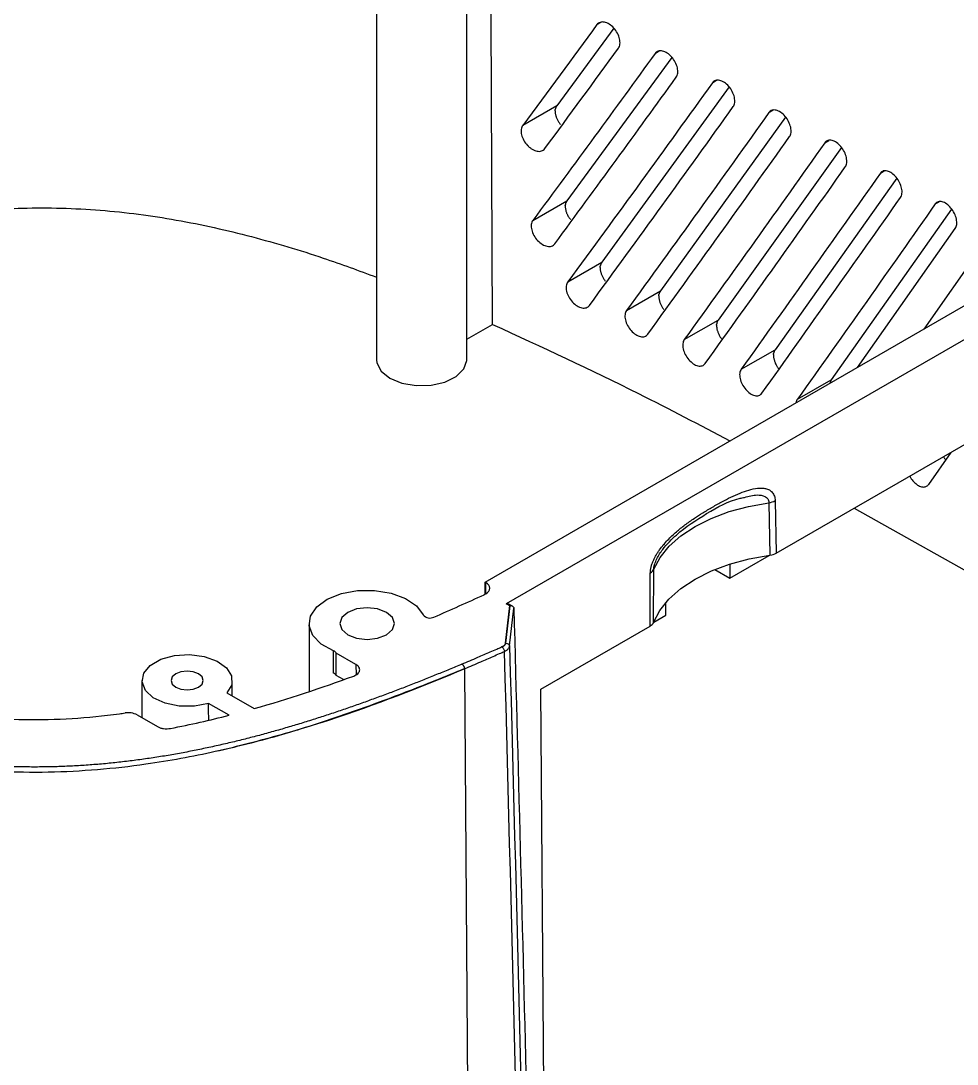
# Model space of a CAD drawing. Header units: millimetres. Extents: x 1677 to 3499, y -182 to 1106.
# Drawn here: x 3087.2 to 3159.8, y 481.6 to 562.4 of the extents above; entities that cross this region are included whole.
import ezdxf

# ---------------------------------------------------------------- set-up
doc = ezdxf.new("R2010")
doc.units = ezdxf.units.MM
doc.layers.get('0').update_dxf_attribs({"lineweight": 18})

msp = doc.modelspace()

# ---------------------------------------------------------------- linework, layer by layer
at = {"color": 7, "linetype": 'Continuous', "lineweight": 25}
for p, q in [((3114.788, 646.773), (3114.788, 536.136)), ((3121.788, 536.136), (3121.788, 646.773)), ((3123.215, 518.895), (3198.287, 562.233)), ((3201.2, 561.294), (3124.842, 517.214)), ((3133.179, 561.819), (3128.763, 555.822)), ((3137.678, 559.567), (3129.548, 548.453)), ((3142.109, 557.273), (3132.247, 543.685)), ((3128.763, 555.822), (3126.122, 554.297)), ((3146.486, 554.941), (3136.795, 541.469)), ((3150.816, 552.584), (3141.268, 539.21)), ((3155.106, 550.205), (3145.676, 536.913)), ((3126.907, 546.929), (3129.548, 548.453)), ((3159.36, 547.806), (3150.031, 534.586)), ((3152.059, 535.546), (3159.645, 546.316)), ((3162.315, 545.804), (3157.194, 538.511)), ((3129.611, 542.163), (3132.247, 543.685)), ((3134.167, 539.952), (3136.795, 541.469)), ((3121.788, 537.726), (3123.78, 538.876)), ((3138.643, 537.694), (3141.268, 539.21)), ((3145.765, 521.138), (3175.591, 538.356)), ((3143.053, 535.399), (3145.676, 536.913)), ((3147.411, 533.074), (3150.031, 534.586)), ((3159.3, 528.952), (3157.562, 526.462)), ((3145.207, 525.056), (3145.281, 520.983)), ((3145.684, 525.217), (3145.765, 521.138)), ((3151.8, 524.621), (3165.792, 516.805)), ((3142.161, 519.209), (3145.22, 520.975)), ((3136.26, 515.776), (3136.278, 519.901)), ((3141.005, 519.876), (3142.161, 519.209)), ((3142.161, 520.296), (3142.161, 519.209)), ((3135.993, 515.496), (3136.011, 519.633)), ((3123.213, 517.971), (3123.215, 518.895)), ((3123.215, 518.895), (3123.266, 518.866)), ((3123.266, 518.002), (3123.136, 517.927)), ((3124.799, 514.16), (3125.123, 517.088)), ((3125.119, 517.054), (3124.799, 514.163)), ((3125.119, 517.054), (3124.842, 517.214)), ((3125.337, 517.029), (3124.993, 517.228)), ((3125.105, 513.958), (3125.431, 516.895)), ((3137.211, 516.352), (3137.211, 517.313)), ((3136.275, 515.811), (3137.211, 516.352)), ((3109.566, 515.691), (3109.566, 510.43)), ((3127.514, 510.602), (3135.993, 515.496)), ((3111.466, 511.844), (3111.466, 513.572)), ((3113.196, 512.52), (3111.672, 513.4)), ((3111.672, 511.672), (3111.672, 513.4)), ((3124.799, 514.163), (3124.799, 514.16)), ((3122.38, 413.137), (3121.626, 512.182)), ((3096.617, 511.276), (3096.617, 508.398)), ((3103.617, 510.071), (3103.617, 511.276)), ((3112.23, 511.35), (3111.672, 511.672)), ((3103.195, 510.315), (3105.303, 509.098)), ((3127.978, 448.93), (3127.514, 510.602)), ((3103.37, 508.581), (3101.781, 509.498)), ((3096.25, 508.609), (3097.811, 507.708))]:
    msp.add_line(p, q, dxfattribs=at)
at = {"color": 8, "linetype": 'Continuous', "lineweight": 25}
for p, q in [((3131.874, 562.102), (3132.202, 562.292)), ((3136.385, 559.874), (3136.708, 560.06)), ((3140.824, 557.605), (3141.142, 557.788)), ((3145.206, 555.292), (3145.52, 555.474)), ((3149.541, 552.954), (3149.852, 553.133)), ((3153.835, 550.591), (3154.142, 550.769)), ((3158.091, 548.207), (3158.397, 548.383)), ((3123.271, 518.005), (3123.266, 518.866)), ((3113.196, 512.52), (3113.203, 511.717))]:
    msp.add_line(p, q, dxfattribs=at)
at = {"color": 7, "linetype": 'Continuous', "lineweight": 25}
for points in [[(3123.78, 538.876), (3123.579, 586.371), (3123.314, 648.858)], [(3114.788, 536.136), (3114.814, 535.892), (3115.142, 535.251), (3115.813, 534.707), (3116.756, 534.319), (3117.866, 534.13), (3119.023, 534.16), (3120.099, 534.407), (3120.977, 534.842), (3121.561, 535.419), (3121.787, 536.075), (3121.788, 536.136)], [(3136.278, 519.901), (3136.769, 520.817), (3137.475, 521.685), (3138.382, 522.488), (3139.473, 523.211), (3140.725, 523.841), (3142.117, 524.364), (3143.62, 524.772), (3145.207, 525.056)], [(3136.26, 515.776), (3136.749, 516.704), (3137.457, 517.583), (3138.371, 518.397), (3139.473, 519.129), (3140.741, 519.765), (3142.15, 520.292), (3143.673, 520.701), (3145.281, 520.983)], [(3111.466, 513.572), (3110.51, 514.1), (3109.862, 514.765), (3109.577, 515.51), (3109.679, 516.271), (3110.161, 516.982), (3110.98, 517.581), (3112.066, 518.017), (3113.324, 518.252), (3114.646, 518.265), (3115.918, 518.056), (3117.029, 517.642), (3117.883, 517.06), (3118.408, 516.359)], [(3115.565, 516.559), (3114.875, 516.825), (3114.062, 516.918), (3113.249, 516.825), (3112.56, 516.559), (3112.099, 516.161), (3111.937, 515.691), (3112.099, 515.222), (3112.56, 514.824), (3113.249, 514.558), (3114.062, 514.465), (3114.875, 514.558), (3115.565, 514.824), (3116.025, 515.222), (3116.187, 515.691), (3116.025, 516.161), (3115.565, 516.559)], [(3125.431, 516.879), (3125.431, 516.888), (3125.431, 516.896)], [(3101.781, 509.498), (3100.675, 509.281), (3099.506, 509.286), (3098.405, 509.513), (3097.495, 509.937), (3096.878, 510.509), (3096.622, 511.168), (3096.755, 511.838), (3097.263, 512.446), (3098.09, 512.923), (3099.142, 513.216), (3100.303, 513.293), (3101.444, 513.145), (3102.436, 512.789), (3103.17, 512.263), (3103.563, 511.628), (3103.572, 510.953), (3103.195, 510.315)], [(3101.001, 511.786), (3100.595, 511.942), (3100.117, 511.997), (3099.638, 511.942), (3099.233, 511.786), (3098.962, 511.552), (3098.867, 511.276), (3098.962, 510.999), (3099.233, 510.765), (3099.638, 510.609), (3100.117, 510.554), (3100.595, 510.609), (3101.001, 510.765), (3101.271, 510.999), (3101.367, 511.276), (3101.271, 511.552), (3101.001, 511.786)]]:
    msp.add_lwpolyline(points, dxfattribs=at)
for centre, radius, start, end in [((3145.029, 526.374), 1.33, 277.68338, 299.52712), ((3135.749, 520.159), 0.588, 296.49675, 334.02161), ((3118.928, 516.808), 0.687, 220.76599, 296.55691), ((3111.347, 513.22), 0.372, 29.01006, 71.3691), ((3111.347, 511.492), 0.372, 29.01006, 71.3691), ((3095.545, 507.251), 1.53, 62.6003, 99.10895)]:
    msp.add_arc(centre, radius, start, end, dxfattribs=at)
for centre, major_axis, ratio, start_param, end_param in [((3122.518, 518.434), (1.058, 0), 0.577288, 5.497765, 7.068561), ((3100.117, 277.355), (-2.479, 817.295), 0.003023, 4.998768, 5.000383)]:
    msp.add_ellipse(centre, major_axis=major_axis, ratio=ratio, start_param=start_param, end_param=end_param, dxfattribs=at)
for points in [[(3131.874, 562.102), (3129.981, 559.514), (3128.065, 556.913), (3126.122, 554.297)], [(3127.829, 552.495), (3129.757, 555.102), (3131.658, 557.694), (3133.538, 560.274)], [(3136.385, 559.874), (3133.286, 555.593), (3130.134, 551.282), (3126.907, 546.929)], [(3128.609, 545.123), (3131.81, 549.461), (3134.94, 553.76), (3138.021, 558.03)], [(3140.824, 557.605), (3137.16, 552.499), (3133.436, 547.359), (3129.611, 542.163)], [(3128.763, 555.822), (3128.703, 555.742), (3128.664, 555.643), (3128.646, 555.529)], [(3131.293, 540.345), (3135.089, 545.525), (3138.791, 550.652), (3142.438, 555.748)], [(3145.206, 555.292), (3141.585, 550.212), (3137.918, 545.106), (3134.167, 539.952)], [(3135.817, 538.116), (3139.545, 543.257), (3143.194, 548.353), (3146.801, 553.425)], [(3153.835, 550.591), (3150.284, 545.552), (3146.694, 540.49), (3143.053, 535.399)], [(3129.548, 548.453), (3129.488, 548.373), (3129.449, 548.274), (3129.431, 548.16)], [(3144.657, 533.537), (3148.283, 538.619), (3151.861, 543.674), (3155.4, 548.707)], [(3158.091, 548.207), (3154.57, 543.185), (3151.014, 538.143), (3147.411, 533.074)], [(3132.247, 543.685), (3132.188, 543.605), (3132.15, 543.506), (3132.132, 543.392)], [(3136.795, 541.469), (3136.738, 541.39), (3136.7, 541.292), (3136.682, 541.178)], [(3141.268, 539.21), (3141.211, 539.131), (3141.174, 539.033), (3141.156, 538.919)], [(3145.676, 536.913), (3145.62, 536.834), (3145.583, 536.737), (3145.566, 536.623)], [(3150.031, 534.586), (3149.976, 534.508), (3149.939, 534.411), (3149.923, 534.297)], [(3145.281, 520.983), (3145.464, 521.007), (3145.632, 521.061), (3145.765, 521.138)], [(3119.236, 516.193), (3120.549, 516.76), (3121.851, 517.34), (3123.136, 517.927)], [(3125.123, 517.088), (3125.121, 517.078), (3125.12, 517.067), (3125.119, 517.054)], [(3125.422, 516.932), (3125.426, 516.92), (3125.429, 516.908), (3125.431, 516.895)], [(3125.431, 516.879), (3126.157, 490.412), (3126.79, 463.887), (3127.444, 437.376)], [(3135.993, 515.496), (3136.125, 515.573), (3136.219, 515.67), (3136.26, 515.776)], [(3121.532, 512.436), (3121.494, 512.486), (3121.451, 512.525), (3121.412, 512.548)], [(3121.626, 512.202), (3121.625, 512.206), (3121.625, 512.21), (3121.624, 512.213)], [(3105.303, 509.098), (3107.957, 509.857), (3110.525, 510.709), (3113.025, 511.625)], [(3098.83, 507.568), (3100.372, 507.861), (3101.878, 508.209), (3103.37, 508.581)]]:
    msp.add_open_spline(points, degree=3, dxfattribs=at)
for points, knots in [([(3133.538, 560.274), (3133.6, 560.36), (3133.64, 560.467), (3133.67, 560.716), (3133.66, 560.856), (3133.594, 561.144), (3133.536, 561.294), (3133.383, 561.579), (3133.286, 561.716), (3133.07, 561.954), (3132.949, 562.057), (3132.7, 562.214), (3132.574, 562.267), (3132.331, 562.317), (3132.218, 562.313), (3132.02, 562.248), (3131.936, 562.188), (3131.874, 562.102)], [0, 0, 0, 0, 7490.540875, 7490.540875, 14981.08175, 14981.08175, 22471.622625, 22471.622625, 29962.1635, 29962.1635, 37452.704375, 37452.704375, 44943.24525, 44943.24525, 52433.786125, 52433.786125, 59924.327, 59924.327, 59924.327, 59924.327]), ([(3138.021, 558.03), (3138.083, 558.115), (3138.121, 558.222), (3138.151, 558.47), (3138.142, 558.61), (3138.076, 558.899), (3138.02, 559.05), (3137.869, 559.336), (3137.774, 559.474), (3137.561, 559.714), (3137.442, 559.818), (3137.198, 559.977), (3137.074, 560.032), (3136.835, 560.084), (3136.723, 560.081), (3136.529, 560.018), (3136.447, 559.959), (3136.385, 559.874)], [0, 0, 0, 0, 7504.078415, 7504.078415, 15008.156829, 15008.156829, 22512.235244, 22512.235244, 30016.313659, 30016.313659, 37520.392073, 37520.392073, 45024.470488, 45024.470488, 52528.548903, 52528.548903, 60032.627317, 60032.627317, 60032.627317, 60032.627317]), ([(3142.438, 555.748), (3142.498, 555.832), (3142.536, 555.939), (3142.566, 556.186), (3142.556, 556.326), (3142.492, 556.615), (3142.436, 556.766), (3142.288, 557.053), (3142.194, 557.192), (3141.984, 557.435), (3141.866, 557.54), (3141.626, 557.701), (3141.503, 557.756), (3141.267, 557.811), (3141.158, 557.809), (3140.966, 557.748), (3140.885, 557.689), (3140.824, 557.605)], [0, 0, 0, 0, 7517.483736, 7517.483736, 15034.967471, 15034.967471, 22552.451207, 22552.451207, 30069.934942, 30069.934942, 37587.418678, 37587.418678, 45104.902413, 45104.902413, 52622.386149, 52622.386149, 60139.869884, 60139.869884, 60139.869884, 60139.869884]), ([(3128.636, 555.429), (3128.635, 555.401), (3128.634, 555.345), (3128.64, 555.257), (3128.65, 555.197), (3128.655, 555.166)], [0, 0, 0, 0, 8438.671173, 16840.260182, 25266.623477, 25266.623477, 25266.623477, 25266.623477]), ([(3128.636, 555.429), (3128.637, 555.446), (3128.639, 555.48), (3128.643, 555.512), (3128.646, 555.529)], [0, 0, 0, 0, 9015.483073, 18038.341512, 18038.341512, 18038.341512, 18038.341512]), ([(3146.801, 553.425), (3146.861, 553.509), (3146.899, 553.616), (3146.928, 553.863), (3146.919, 554.003), (3146.855, 554.292), (3146.8, 554.444), (3146.653, 554.732), (3146.56, 554.871), (3146.352, 555.115), (3146.236, 555.221), (3145.998, 555.384), (3145.877, 555.44), (3145.643, 555.496), (3145.535, 555.495), (3145.345, 555.435), (3145.266, 555.376), (3145.206, 555.292)], [0, 0, 0, 0, 7530.795039, 7530.795039, 15061.590077, 15061.590077, 22592.385116, 22592.385116, 30123.180155, 30123.180155, 37653.975193, 37653.975193, 45184.770232, 45184.770232, 52715.565271, 52715.565271, 60246.36031, 60246.36031, 60246.36031, 60246.36031]), ([(3128.655, 555.166), (3128.662, 555.134), (3128.675, 555.07), (3128.695, 555.004), (3128.706, 554.972)], [0, 0, 0, 0, 9017.818715, 18039.244132, 18039.244132, 18039.244132, 18039.244132]), ([(3128.706, 554.972), (3128.717, 554.939), (3128.74, 554.874), (3128.769, 554.809), (3128.784, 554.776)], [0, 0, 0, 0, 9018.638909, 18040.061713, 18040.061713, 18040.061713, 18040.061713]), ([(3128.784, 554.776), (3128.802, 554.74), (3128.839, 554.666), (3128.883, 554.595), (3128.905, 554.559)], [0, 0, 0, 0, 9017.626614, 18041.075433, 18041.075433, 18041.075433, 18041.075433]), ([(3126.122, 554.297), (3126.057, 554.211), (3126.016, 554.102), (3125.985, 553.852), (3125.995, 553.712), (3126.064, 553.425), (3126.124, 553.276), (3126.282, 552.994), (3126.382, 552.859), (3126.55, 552.684), (3126.61, 552.628), (3126.731, 552.53), (3126.793, 552.486), (3126.985, 552.372), (3127.113, 552.321), (3127.363, 552.275), (3127.478, 552.28), (3127.68, 552.347), (3127.765, 552.408), (3127.829, 552.495)], [0, 0, 0, 0, 8383.271368, 8383.271368, 16766.542736, 16766.542736, 25149.814104, 25149.814104, 33533.085472, 33533.085472, 37724.721156, 37724.721156, 41916.35684, 41916.35684, 50299.628208, 50299.628208, 58682.899576, 58682.899576, 67066.170944, 67066.170944, 67066.170944, 67066.170944]), ([(3128.905, 554.559), (3128.927, 554.527), (3128.97, 554.461), (3129.019, 554.4), (3129.044, 554.369)], [0, 0, 0, 0, 9017.089255, 18042.357159, 18042.357159, 18042.357159, 18042.357159]), ([(3151.121, 551.078), (3151.18, 551.161), (3151.217, 551.267), (3151.246, 551.515), (3151.237, 551.654), (3151.174, 551.944), (3151.119, 552.096), (3150.974, 552.385), (3150.882, 552.525), (3150.676, 552.77), (3150.561, 552.876), (3150.325, 553.04), (3150.205, 553.097), (3149.974, 553.155), (3149.867, 553.154), (3149.679, 553.095), (3149.6, 553.037), (3149.541, 552.954)], [0, 0, 0, 0, 7544.023153, 7544.023153, 15088.046306, 15088.046306, 22632.069459, 22632.069459, 30176.092612, 30176.092612, 37720.115764, 37720.115764, 45264.138917, 45264.138917, 52808.16207, 52808.16207, 60352.185223, 60352.185223, 60352.185223, 60352.185223]), ([(3149.541, 552.954), (3147.749, 550.424), (3145.946, 547.889), (3142.315, 542.804), (3140.488, 540.254), (3138.643, 537.694)], [0, 0, 0, 0, 9063.274694, 9063.274694, 18126.549388, 18126.549388, 18126.549388, 18126.549388]), ([(3140.267, 535.844), (3142.103, 538.398), (3143.922, 540.943), (3147.539, 546.02), (3149.335, 548.552), (3151.121, 551.078)], [0, 0, 0, 0, 9076.574088, 9076.574088, 18153.148176, 18153.148176, 18153.148176, 18153.148176]), ([(3155.4, 548.707), (3155.459, 548.79), (3155.496, 548.896), (3155.525, 549.143), (3155.516, 549.283), (3155.453, 549.573), (3155.399, 549.725), (3155.255, 550.015), (3155.164, 550.155), (3154.96, 550.401), (3154.846, 550.508), (3154.612, 550.674), (3154.493, 550.731), (3154.264, 550.79), (3154.158, 550.79), (3153.971, 550.732), (3153.893, 550.674), (3153.835, 550.591)], [0, 0, 0, 0, 7557.177005, 7557.177005, 15114.354009, 15114.354009, 22671.531014, 22671.531014, 30228.708018, 30228.708018, 37785.885023, 37785.885023, 45343.062027, 45343.062027, 52900.239032, 52900.239032, 60457.416037, 60457.416037, 60457.416037, 60457.416037]), ([(3129.421, 548.061), (3129.422, 548.078), (3129.424, 548.112), (3129.429, 548.144), (3129.431, 548.16)], [0, 0, 0, 0, 9026.336704, 18059.541703, 18059.541703, 18059.541703, 18059.541703]), ([(3159.645, 546.316), (3159.703, 546.399), (3159.739, 546.504), (3159.768, 546.751), (3159.759, 546.891), (3159.697, 547.181), (3159.643, 547.334), (3159.5, 547.624), (3159.409, 547.765), (3159.207, 548.012), (3159.094, 548.12), (3158.862, 548.286), (3158.744, 548.344), (3158.517, 548.404), (3158.412, 548.404), (3158.227, 548.347), (3158.149, 548.29), (3158.091, 548.207)], [0, 0, 0, 0, 7570.265623, 7570.265623, 15140.531246, 15140.531246, 22710.796869, 22710.796869, 30281.062492, 30281.062492, 37851.328115, 37851.328115, 45421.593738, 45421.593738, 52991.859361, 52991.859361, 60562.124984, 60562.124984, 60562.124984, 60562.124984]), ([(3080.636, 547.218), (3081.18, 547.311), (3083.361, 547.685), (3087.652, 547.976), (3093.406, 547.828), (3099.386, 547.035), (3105.152, 545.727), (3110.305, 544.194), (3113.425, 543.038), (3114.788, 542.533)], [0, 0, 0, 0, 2460.842028, 9871.814385, 18602.12049, 27345.412698, 36366.352138, 45425.341285, 52451.643773, 52451.643773, 52451.643773, 52451.643773]), ([(3129.421, 548.061), (3129.42, 548.033), (3129.419, 547.977), (3129.426, 547.889), (3129.436, 547.828), (3129.441, 547.798)], [0, 0, 0, 0, 8447.683111, 16858.012722, 25293.10842, 25293.10842, 25293.10842, 25293.10842]), ([(3129.441, 547.798), (3129.447, 547.766), (3129.46, 547.701), (3129.48, 547.636), (3129.491, 547.603)], [0, 0, 0, 0, 9028.563888, 18060.450006, 18060.450006, 18060.450006, 18060.450006]), ([(3129.491, 547.603), (3129.502, 547.571), (3129.525, 547.505), (3129.554, 547.44), (3129.569, 547.408)], [0, 0, 0, 0, 9029.46379, 18061.267797, 18061.267797, 18061.267797, 18061.267797]), ([(3129.569, 547.408), (3129.587, 547.371), (3129.623, 547.297), (3129.667, 547.226), (3129.689, 547.19)], [0, 0, 0, 0, 9028.467079, 18062.284334, 18062.284334, 18062.284334, 18062.284334]), ([(3126.907, 546.929), (3126.843, 546.843), (3126.802, 546.734), (3126.771, 546.485), (3126.781, 546.345), (3126.85, 546.057), (3126.91, 545.908), (3127.067, 545.626), (3127.167, 545.491), (3127.389, 545.256), (3127.513, 545.155), (3127.767, 545.002), (3127.895, 544.951), (3128.144, 544.904), (3128.259, 544.909), (3128.461, 544.976), (3128.545, 545.037), (3128.609, 545.123)], [0, 0, 0, 0, 7489.5023, 7489.5023, 14979.004601, 14979.004601, 22468.506901, 22468.506901, 29958.009201, 29958.009201, 37447.511502, 37447.511502, 44937.013802, 44937.013802, 52426.516103, 52426.516103, 59916.018403, 59916.018403, 59916.018403, 59916.018403]), ([(3129.689, 547.19), (3129.711, 547.157), (3129.754, 547.092), (3129.803, 547.031), (3129.827, 547.001)], [0, 0, 0, 0, 9027.975719, 18063.567349, 18063.567349, 18063.567349, 18063.567349]), ([(3132.122, 543.295), (3132.122, 543.266), (3132.12, 543.21), (3132.127, 543.121), (3132.137, 543.06), (3132.142, 543.029)], [0, 0, 0, 0, 8460.210764, 16882.298494, 25329.073688, 25329.073688, 25329.073688, 25329.073688]), ([(3132.122, 543.295), (3132.123, 543.311), (3132.125, 543.344), (3132.13, 543.376), (3132.132, 543.392)], [0, 0, 0, 0, 9040.978977, 18086.829778, 18086.829778, 18086.829778, 18086.829778]), ([(3132.142, 543.029), (3132.148, 542.998), (3132.161, 542.934), (3132.181, 542.869), (3132.191, 542.836)], [0, 0, 0, 0, 9042.648623, 18087.740933, 18087.740933, 18087.740933, 18087.740933]), ([(3132.191, 542.836), (3132.202, 542.803), (3132.224, 542.737), (3132.254, 542.672), (3132.268, 542.639)], [0, 0, 0, 0, 9043.791467, 18088.552212, 18088.552212, 18088.552212, 18088.552212]), ([(3132.268, 542.639), (3132.286, 542.601), (3132.322, 542.527), (3132.366, 542.455), (3132.388, 542.419)], [0, 0, 0, 0, 9042.844914, 18089.569617, 18089.569617, 18089.569617, 18089.569617]), ([(3129.611, 542.163), (3129.548, 542.077), (3129.508, 541.969), (3129.477, 541.72), (3129.487, 541.58), (3129.555, 541.292), (3129.614, 541.143), (3129.769, 540.86), (3129.868, 540.724), (3130.087, 540.487), (3130.21, 540.385), (3130.461, 540.231), (3130.588, 540.178), (3130.833, 540.129), (3130.947, 540.134), (3131.146, 540.199), (3131.23, 540.26), (3131.293, 540.345)], [0, 0, 0, 0, 7500.852146, 7500.852146, 15001.704292, 15001.704292, 22502.556437, 22502.556437, 30003.408583, 30003.408583, 37504.260729, 37504.260729, 45005.112875, 45005.112875, 52505.965021, 52505.965021, 60006.817166, 60006.817166, 60006.817166, 60006.817166]), ([(3132.388, 542.419), (3132.409, 542.387), (3132.451, 542.323), (3132.498, 542.262), (3132.521, 542.232)], [0, 0, 0, 0, 9042.458083, 18090.848513, 18090.848513, 18090.848513, 18090.848513]), ([(3136.673, 541.082), (3136.672, 541.053), (3136.671, 540.996), (3136.677, 540.907), (3136.687, 540.845), (3136.692, 540.815)], [0, 0, 0, 0, 8475.759245, 16912.568785, 25374.000602, 25374.000602, 25374.000602, 25374.000602]), ([(3136.673, 541.082), (3136.674, 541.098), (3136.676, 541.131), (3136.68, 541.162), (3136.682, 541.178)], [0, 0, 0, 0, 9059.305433, 18119.836792, 18119.836792, 18119.836792, 18119.836792]), ([(3136.692, 540.815), (3136.698, 540.783), (3136.711, 540.719), (3136.73, 540.654), (3136.74, 540.622)], [0, 0, 0, 0, 9059.546986, 18120.748076, 18120.748076, 18120.748076, 18120.748076]), ([(3136.74, 540.622), (3136.751, 540.589), (3136.773, 540.522), (3136.802, 540.456), (3136.816, 540.423)], [0, 0, 0, 0, 9060.9319, 18121.549823, 18121.549823, 18121.549823, 18121.549823]), ([(3136.816, 540.423), (3136.834, 540.385), (3136.87, 540.31), (3136.913, 540.237), (3136.935, 540.201)], [0, 0, 0, 0, 9060.003306, 18122.565839, 18122.565839, 18122.565839, 18122.565839]), ([(3136.935, 540.201), (3136.955, 540.169), (3136.995, 540.105), (3137.041, 540.045), (3137.063, 540.016)], [0, 0, 0, 0, 9059.720236, 18123.8366, 18123.8366, 18123.8366, 18123.8366]), ([(3134.167, 539.952), (3134.105, 539.867), (3134.066, 539.759), (3134.035, 539.511), (3134.045, 539.371), (3134.111, 539.083), (3134.169, 538.932), (3134.322, 538.648), (3134.418, 538.51), (3134.634, 538.271), (3134.754, 538.168), (3135, 538.01), (3135.125, 537.957), (3135.366, 537.905), (3135.478, 537.908), (3135.674, 537.972), (3135.756, 538.031), (3135.817, 538.116)], [0, 0, 0, 0, 7514.565454, 7514.565454, 15029.130908, 15029.130908, 22543.696361, 22543.696361, 30058.261815, 30058.261815, 37572.827269, 37572.827269, 45087.392723, 45087.392723, 52601.958177, 52601.958177, 60116.52363, 60116.52363, 60116.52363, 60116.52363]), ([(3123.78, 538.876), (3127.595, 537.119), (3133.894, 534.219), (3139.837, 531.081), (3142.18, 529.843)], [0, 0, 0, 0, 10956.929348, 18087.309965, 18087.309965, 18087.309965, 18087.309965]), ([(3141.147, 538.824), (3141.147, 538.795), (3141.145, 538.738), (3141.152, 538.648), (3141.161, 538.587), (3141.166, 538.556)], [0, 0, 0, 0, 8490.996201, 16942.422872, 25418.414792, 25418.414792, 25418.414792, 25418.414792]), ([(3141.147, 538.824), (3141.148, 538.84), (3141.15, 538.873), (3141.154, 538.904), (3141.156, 538.919)], [0, 0, 0, 0, 9077.959181, 18152.487614, 18152.487614, 18152.487614, 18152.487614]), ([(3141.166, 538.556), (3141.172, 538.524), (3141.184, 538.461), (3141.203, 538.396), (3141.213, 538.364)], [0, 0, 0, 0, 9076.164844, 18153.39921, 18153.39921, 18153.39921, 18153.39921]), ([(3138.643, 537.694), (3138.582, 537.61), (3138.543, 537.502), (3138.513, 537.254), (3138.522, 537.115), (3138.588, 536.826), (3138.644, 536.675), (3138.794, 536.389), (3138.889, 536.251), (3139.102, 536.01), (3139.22, 535.905), (3139.463, 535.745), (3139.586, 535.69), (3139.823, 535.637), (3139.933, 535.639), (3140.126, 535.701), (3140.207, 535.759), (3140.267, 535.844)], [0, 0, 0, 0, 7528.125227, 7528.125227, 15056.250454, 15056.250454, 22584.375682, 22584.375682, 30112.500909, 30112.500909, 37640.626136, 37640.626136, 45168.751363, 45168.751363, 52696.87659, 52696.87659, 60225.001818, 60225.001818, 60225.001818, 60225.001818]), ([(3141.213, 538.364), (3141.224, 538.33), (3141.246, 538.263), (3141.274, 538.196), (3141.289, 538.163)], [0, 0, 0, 0, 9077.728465, 18154.193815, 18154.193815, 18154.193815, 18154.193815]), ([(3141.289, 538.163), (3141.306, 538.125), (3141.341, 538.049), (3141.384, 537.976), (3141.405, 537.939)], [0, 0, 0, 0, 9076.821673, 18155.208114, 18155.208114, 18155.208114, 18155.208114]), ([(3141.405, 537.939), (3141.425, 537.907), (3141.464, 537.844), (3141.509, 537.785), (3141.531, 537.755)], [0, 0, 0, 0, 9076.57509, 18156.471855, 18156.471855, 18156.471855, 18156.471855]), ([(3121.412, 512.548), (3121.085, 512.411), (3120.431, 512.137), (3119.444, 511.732), (3118.451, 511.332), (3117.452, 510.938), (3116.447, 510.549), (3115.435, 510.168), (3114.416, 509.793), (3113.391, 509.426), (3112.358, 509.067), (3111.318, 508.715), (3110.27, 508.373), (3109.213, 508.039), (3108.148, 507.715), (3107.073, 507.403), (3105.987, 507.101), (3104.889, 506.812), (3103.781, 506.536), (3102.659, 506.273), (3101.526, 506.024), (3100.381, 505.791), (3099.227, 505.575), (3098.063, 505.377), (3096.891, 505.199), (3095.712, 505.041), (3094.528, 504.904), (3093.338, 504.79), (3092.141, 504.699), (3090.938, 504.632), (3089.728, 504.589), (3088.513, 504.571), (3087.294, 504.58), (3086.078, 504.614), (3084.868, 504.672), (3083.667, 504.754), (3081.022, 504.986), (3077.034, 505.558), (3071.943, 506.69), (3067.218, 508.045), (3062.819, 509.527), (3058.699, 511.085), (3054.818, 512.678), (3051.159, 514.28), (3047.702, 515.871), (3044.427, 517.433), (3041.323, 518.956), (3038.379, 520.437), (3035.59, 521.869), (3032.948, 523.247), (3030.452, 524.571), (3028.097, 525.836), (3025.881, 527.042), (3023.8, 528.185), (3021.852, 529.265), (3020.034, 530.281), (3018.345, 531.231), (3016.783, 532.114), (3015.347, 532.929), (3014.036, 533.677), (3012.849, 534.356), (3011.785, 534.965), (3010.845, 535.506), (3010.026, 535.977), (3009.522, 536.268), (3009.289, 536.401)], [0, 0, 0, 0, 3937.103196, 7872.893906, 11806.943128, 15738.88432, 19668.417824, 23595.315366, 27519.424618, 31440.673807, 35359.076364, 39274.735598, 43187.849373, 47099.112143, 51010.087801, 54921.950901, 58836.074796, 62754.068451, 66677.78761, 70609.344812, 74549.88175, 78494.192178, 82438.818148, 86381.130442, 90318.91952, 94250.434595, 98174.425231, 102090.890923, 106008.255139, 109932.738159, 113869.335352, 117822.459152, 121785.715294, 125745.531851, 129688.083108, 133615.224534, 137535.80485, 155764.881292, 173516.381041, 190616.681248, 207135.905452, 223138.394806, 238611.878673, 253540.725682, 267906.027548, 281700.121834, 294939.188405, 307623.552763, 319752.312097, 331324.050035, 342336.081078, 352788.611346, 362682.297192, 372017.55827, 380794.645503, 389013.692886, 396674.756278, 403777.841874, 410322.926584, 416309.972195, 421738.934823, 426609.770882, 430922.44055, 434676.909493, 437873.149423, 437873.149423, 437873.149423, 437873.149423]), ([(3145.557, 536.529), (3145.556, 536.5), (3145.555, 536.443), (3145.561, 536.353), (3145.571, 536.291), (3145.575, 536.259)], [0, 0, 0, 0, 8505.971397, 16971.923929, 25462.400076, 25462.400076, 25462.400076, 25462.400076]), ([(3145.557, 536.529), (3145.558, 536.545), (3145.56, 536.577), (3145.564, 536.608), (3145.566, 536.623)], [0, 0, 0, 0, 9097.401088, 18184.840986, 18184.840986, 18184.840986, 18184.840986]), ([(3145.575, 536.259), (3145.582, 536.228), (3145.594, 536.165), (3145.612, 536.1), (3145.621, 536.068)], [0, 0, 0, 0, 9092.537531, 18185.753126, 18185.753126, 18185.753126, 18185.753126]), ([(3145.621, 536.068), (3145.632, 536.034), (3145.654, 535.967), (3145.682, 535.9), (3145.696, 535.866)], [0, 0, 0, 0, 9094.21788, 18186.542628, 18186.542628, 18186.542628, 18186.542628]), ([(3143.053, 535.399), (3142.992, 535.315), (3142.954, 535.208), (3142.925, 534.96), (3142.934, 534.82), (3142.998, 534.531), (3143.054, 534.38), (3143.202, 534.093), (3143.296, 533.954), (3143.505, 533.711), (3143.622, 533.606), (3143.862, 533.444), (3143.984, 533.388), (3144.218, 533.333), (3144.327, 533.334), (3144.517, 533.394), (3144.597, 533.453), (3144.657, 533.537)], [0, 0, 0, 0, 7541.561283, 7541.561283, 15083.122566, 15083.122566, 22624.683849, 22624.683849, 30166.245132, 30166.245132, 37707.806415, 37707.806415, 45249.367698, 45249.367698, 52790.928981, 52790.928981, 60332.490264, 60332.490264, 60332.490264, 60332.490264]), ([(3145.696, 535.866), (3145.714, 535.828), (3145.749, 535.752), (3145.791, 535.678), (3145.812, 535.641)], [0, 0, 0, 0, 9093.318932, 18187.555018, 18187.555018, 18187.555018, 18187.555018]), ([(3145.812, 535.641), (3145.831, 535.609), (3145.87, 535.546), (3145.913, 535.487), (3145.935, 535.457)], [0, 0, 0, 0, 9093.078596, 18188.81301, 18188.81301, 18188.81301, 18188.81301]), ([(3147.411, 533.074), (3147.36, 532.998), (3147.308, 532.922), (3147.307, 532.806), (3147.307, 532.803)], [0, 0, 0, 0, 17769.627152, 18203.471438, 18203.471438, 18203.471438, 18203.471438]), ([(3158.753, 528.587), (3158.772, 528.555), (3158.809, 528.492), (3158.851, 528.433), (3158.872, 528.403)], [0, 0, 0, 0, 9141.350918, 18284.588451, 18284.588451, 18284.588451, 18284.588451]), ([(3156.122, 527.117), (3156.141, 527.078), (3156.219, 526.913), (3156.431, 526.66), (3156.725, 526.409), (3157.031, 526.272), (3157.307, 526.263), (3157.477, 526.354), (3157.545, 526.442), (3157.562, 526.462)], [0, 0, 0, 0, 2978.336308, 12552.372373, 22126.92123, 31700.893592, 41273.598007, 50844.994331, 53844.768072, 53844.768072, 53844.768072, 53844.768072]), ([(3136.011, 519.633), (3136.012, 519.666), (3136.014, 519.733), (3136.024, 519.838), (3136.041, 519.945), (3136.065, 520.056), (3136.095, 520.17), (3136.132, 520.287), (3136.175, 520.407), (3136.238, 520.564), (3136.328, 520.757), (3136.449, 520.981), (3136.582, 521.199), (3136.768, 521.471), (3137.022, 521.796), (3137.452, 522.276), (3138.015, 522.797), (3138.71, 523.355), (3139.392, 523.84), (3140.106, 524.294), (3140.83, 524.724), (3141.555, 525.131), (3142.27, 525.501), (3142.953, 525.805), (3143.649, 526.05), (3144.212, 526.18), (3144.646, 526.2), (3144.959, 526.163), (3145.238, 526.062), (3145.435, 525.902), (3145.557, 525.733), (3145.627, 525.58), (3145.673, 525.409), (3145.68, 525.281), (3145.684, 525.217)], [0, 0, 0, 0, 1713.372819, 3427.862908, 5153.71986, 6900.993244, 8679.369593, 10498.038532, 12365.59498, 14289.978923, 17843.592945, 21543.303481, 25127.000766, 28782.67674, 35703.678176, 43102.877424, 57496.673773, 71180.649202, 85968.586523, 99023.762654, 114415.73344, 129785.829624, 142892.576375, 157667.827594, 171318.990903, 185635.451246, 193032.958454, 200009.04717, 207512.955088, 214553.533869, 218328.020856, 221917.163211, 225392.542555, 228832.848975, 228832.848975, 228832.848975, 228832.848975]), ([(3136.347, 520.3), (3136.399, 520.439), (3136.556, 520.851), (3137.127, 521.682), (3138.373, 522.949), (3140.329, 524.219), (3142.198, 525.271), (3143.195, 525.446), (3143.312, 525.467)], [0, 0, 0, 0, 1940.461233, 5791.104118, 13510.117798, 28867.660368, 44233.531409, 46260.492317, 46260.492317, 46260.492317, 46260.492317]), ([(3124.842, 517.214), (3124.866, 517.224), (3124.913, 517.246), (3124.966, 517.246), (3124.986, 517.229), (3124.991, 517.225)], [0, 0, 0, 0, 10895.034495, 21790.463406, 25338.61452, 25338.61452, 25338.61452, 25338.61452]), ([(3125.422, 516.932), (3125.417, 516.944), (3125.406, 516.969), (3125.371, 517.01), (3125.311, 517.048), (3125.242, 517.063), (3125.193, 517.069), (3125.167, 517.072), (3125.142, 517.077), (3125.129, 517.084), (3125.123, 517.088)], [0, 0, 0, 0, 7408.255113, 15030.310484, 30018.345198, 45011.866979, 49311.513492, 52576.982115, 56304.641351, 60105.038097, 60105.038097, 60105.038097, 60105.038097]), ([(3121.41, 512.549), (3121.617, 512.636), (3122.03, 512.811), (3122.764, 513.124), (3123.455, 513.424), (3124.005, 513.664), (3124.297, 513.792), (3124.426, 513.849), (3124.49, 513.877)], [0, 0, 0, 0, 9202.721603, 18401.884048, 32848.815596, 40258.226747, 43169.029069, 46079.817228, 46079.817228, 46079.817228, 46079.817228]), ([(3121.626, 512.202), (3121.833, 512.29), (3122.246, 512.465), (3122.981, 512.779), (3123.674, 513.079), (3124.224, 513.32), (3124.517, 513.449), (3124.646, 513.505), (3124.71, 513.534)], [0, 0, 0, 0, 9203.804076, 18404.048574, 32852.679447, 40262.962132, 43174.106837, 46085.237378, 46085.237378, 46085.237378, 46085.237378]), ([(3124.799, 514.163), (3124.797, 514.148), (3124.791, 514.134), (3124.779, 514.106), (3124.772, 514.092), (3124.746, 514.051), (3124.724, 514.025), (3124.672, 513.977), (3124.641, 513.954), (3124.588, 513.923), (3124.57, 513.913), (3124.532, 513.894), (3124.51, 513.886), (3124.49, 513.877)], [0, 0, 0, 0, 5764.115088, 5764.115088, 11528.230176, 11528.230176, 23056.460352, 23056.460352, 34584.690529, 34584.690529, 40348.805617, 40348.805617, 46112.920705, 46112.920705, 46112.920705, 46112.920705]), ([(3124.49, 513.877), (3124.508, 513.885), (3124.545, 513.899), (3124.604, 513.929), (3124.671, 513.972), (3124.731, 514.028), (3124.769, 514.083), (3124.787, 514.12), (3124.794, 514.144), (3124.798, 514.155), (3124.799, 514.16)], [0, 0, 0, 0, 6636.741064, 13303.496606, 23744.829123, 37042.186245, 47510.960493, 54557.830884, 57337.26083, 60115.031006, 60115.031006, 60115.031006, 60115.031006]), ([(3124.49, 513.877), (3124.545, 513.847), (3124.599, 513.795), (3124.679, 513.67), (3124.705, 513.597), (3124.71, 513.534)], [0, 0, 0, 0, 9053.516833, 9053.516833, 18107.033666, 18107.033666, 18107.033666, 18107.033666]), ([(3124.71, 513.534), (3124.735, 513.545), (3124.784, 513.568), (3124.858, 513.611), (3124.904, 513.645), (3124.928, 513.665)], [0, 0, 0, 0, 7592.225561, 15218.786753, 25347.62174, 25347.62174, 25347.62174, 25347.62174]), ([(3170.243, 440.339), (3165.266, 437.482), (3160.266, 434.67), (3152.65, 430.676), (3150.092, 429.383), (3146.219, 427.516), (3144.274, 426.601), (3141.988, 425.568), (3141.005, 425.134), (3140.513, 424.918), (3140.348, 424.845), (3140.02, 424.706), (3139.857, 424.64), (3139.042, 424.328), (3138.399, 424.136), (3137.128, 423.86), (3136.5, 423.775), (3135.262, 423.718), (3134.664, 423.746), (3133.516, 423.912), (3132.964, 424.05), (3131.908, 424.438), (3131.401, 424.69), (3130.465, 425.291), (3130.033, 425.642), (3129.438, 426.238), (3129.248, 426.449), (3128.887, 426.894), (3128.715, 427.13), (3128.228, 427.867), (3127.947, 428.395), (3127.467, 429.52), (3127.268, 430.116), (3127.033, 431.064), (3126.966, 431.39), (3126.854, 432.054), (3126.809, 432.391), (3126.744, 433.077), (3126.723, 433.426), (3126.706, 434.135), (3126.68, 435.199), (3126.585, 439.099), (3126.499, 442.644), (3125.878, 468.174), (3125.33, 490.869), (3124.715, 513.536)], [0, 0, 0, 0, 21712.141909, 21712.141909, 32568.212864, 32568.212864, 37996.248342, 40710.26608, 42067.27495, 42067.27495, 42745.779384, 42745.779384, 43424.283819, 43424.283819, 46138.301558, 46138.301558, 48852.319296, 48852.319296, 51566.337035, 51566.337035, 54280.354774, 54280.354774, 56994.372512, 56994.372512, 59708.390251, 59708.390251, 61065.39912, 61065.39912, 62422.40799, 62422.40799, 65136.425728, 65136.425728, 67850.443467, 67850.443467, 69207.452336, 69207.452336, 70564.461206, 70564.461206, 71921.470075, 71921.470075, 73278.478944, 75992.496683, 86848.567638, 86848.567638, 173697.135275, 173697.135275, 173697.135275, 173697.135275]), ([(3124.799, 514.16), (3124.874, 514.165), (3124.948, 514.147), (3125.06, 514.073), (3125.097, 514.017), (3125.105, 513.957)], [0, 0, 0, 0, 9054.232474, 9054.232474, 18108.464948, 18108.464948, 18108.464948, 18108.464948]), ([(3124.928, 513.665), (3124.933, 513.668), (3124.944, 513.678), (3124.955, 513.688), (3124.962, 513.694)], [0, 0, 0, 0, 6750.385689, 18109.725193, 18109.725193, 18109.725193, 18109.725193]), ([(3124.962, 513.694), (3124.988, 513.719), (3125.033, 513.771), (3125.076, 513.845), (3125.095, 513.899), (3125.1, 513.926), (3125.102, 513.933)], [0, 0, 0, 0, 11053.777506, 21943.5483, 29273.805077, 32114.785714, 32114.785714, 32114.785714, 32114.785714]), ([(3125.102, 513.933), (3125.102, 513.934), (3125.103, 513.941), (3125.104, 513.949), (3125.105, 513.957)], [0, 0, 0, 0, 309.39912, 18110.145691, 18110.145691, 18110.145691, 18110.145691]), ([(3125.105, 513.958), (3125.713, 491.445), (3126.257, 468.904), (3126.871, 443.549), (3126.939, 440.731), (3127.025, 437.21), (3127.05, 436.154), (3127.076, 435.097), (3127.093, 434.393), (3127.098, 434.039), (3127.139, 433.346), (3127.173, 433.006), (3127.262, 432.336), (3127.319, 432.006), (3127.524, 431.041), (3127.704, 430.433), (3128.149, 429.286), (3128.414, 428.747), (3128.875, 427.994), (3129.041, 427.752), (3129.389, 427.293), (3129.572, 427.076), (3130.15, 426.461), (3130.57, 426.098), (3131.486, 425.475), (3131.985, 425.213), (3133.028, 424.807), (3133.574, 424.662), (3134.712, 424.484), (3135.306, 424.451), (3136.538, 424.502), (3137.162, 424.585), (3138.427, 424.862), (3139.068, 425.055), (3140.042, 425.435), (3140.369, 425.58), (3141.021, 425.867), (3141.998, 426.299), (3144.267, 427.326), (3146.199, 428.237), (3150.046, 430.092), (3152.586, 431.378), (3160.15, 435.347), (3165.117, 438.141), (3170.061, 440.98)], [0, 0, 0, 0, 82484.84693, 82484.84693, 92795.452796, 92795.452796, 95373.104263, 96661.929996, 96661.929996, 97950.75573, 97950.75573, 99239.581463, 99239.581463, 100528.407196, 100528.407196, 103106.058663, 103106.058663, 105683.710129, 105683.710129, 106972.535863, 106972.535863, 108261.361596, 108261.361596, 110839.013062, 110839.013062, 113416.664529, 113416.664529, 115994.315996, 115994.315996, 118571.967462, 118571.967462, 121149.618929, 121149.618929, 123727.270395, 123727.270395, 125016.096129, 125016.096129, 126304.921862, 128882.573328, 134037.876262, 134037.876262, 144348.482128, 144348.482128, 164969.69386, 164969.69386, 164969.69386, 164969.69386]), ([(3064.966, 513.123), (3065.213, 513.031), (3067.801, 512.083), (3072.788, 510.446), (3080.162, 508.76), (3087.53, 508.063), (3092.559, 508.382), (3095.16, 508.741), (3095.303, 508.762)], [0, 0, 0, 0, 1151.78739, 12028.849918, 22905.912446, 33782.974975, 44660.037503, 45296.149585, 45296.149585, 45296.149585, 45296.149585]), ([(3121.626, 512.202), (3120.12, 511.575), (3118.595, 510.96), (3115.496, 509.769), (3113.921, 509.193), (3111.916, 508.497), (3111.513, 508.359), (3110.906, 508.151), (3110.704, 508.082), (3110.399, 507.978), (3110.297, 507.944), (3110.144, 507.893), (3110.093, 507.878), (3109.991, 507.846), (3109.94, 507.83), (3109.071, 507.562), (3108.246, 507.317), (3106.577, 506.844), (3105.734, 506.616), (3104.029, 506.177), (3103.167, 505.965), (3102.297, 505.766)], [0, 0, 0, 0, 18428.886396, 18428.886396, 36857.772792, 36857.772792, 41464.994391, 41464.994391, 43768.605191, 43768.605191, 44920.41059, 44920.41059, 45496.31329, 45496.31329, 46072.21599, 46072.21599, 55286.659188, 55286.659188, 64501.102386, 64501.102386, 73715.545584, 73715.545584, 73715.545584, 73715.545584]), ([(3121.626, 512.182), (3118.227, 510.749), (3114.717, 509.393), (3108.841, 507.46), (3106.564, 506.792), (3103.58, 506.058), (3102.941, 505.908), (3102.297, 505.766)], [0, 0, 0, 0, 14201.730722, 14201.730722, 22847.910608, 22847.910608, 25170.399558, 25170.399558, 25170.399558, 25170.399558]), ([(3113.025, 511.625), (3113.088, 511.648), (3113.146, 511.675), (3113.251, 511.736), (3113.298, 511.77), (3113.416, 511.879), (3113.467, 511.963), (3113.491, 512.091), (3113.491, 512.135), (3113.474, 512.22), (3113.458, 512.262), (3113.383, 512.385), (3113.303, 512.459), (3113.196, 512.52)], [0, 0, 0, 0, 5743.073499, 5743.073499, 11486.146998, 11486.146998, 22972.293997, 22972.293997, 28715.367496, 28715.367496, 34458.440995, 34458.440995, 45944.587994, 45944.587994, 45944.587994, 45944.587994]), ([(3121.577, 512.364), (3121.57, 512.377), (3121.563, 512.39), (3121.548, 512.414), (3121.54, 512.425), (3121.532, 512.436)], [0, 0, 0, 0, 9295.425515, 9295.425515, 18091.691791, 18091.691791, 18091.691791, 18091.691791]), ([(3121.624, 512.213), (3121.622, 512.229), (3121.617, 512.261), (3121.601, 512.312), (3121.585, 512.346), (3121.577, 512.364)], [0, 0, 0, 0, 8079.466014, 16560.811833, 25324.02745, 25324.02745, 25324.02745, 25324.02745]), ([(3097.811, 507.708), (3097.876, 507.67), (3097.949, 507.639), (3098.11, 507.587), (3098.196, 507.567), (3098.463, 507.53), (3098.654, 507.535), (3098.83, 507.568)], [0, 0, 0, 0, 6283.628402, 6283.628402, 12567.256803, 12567.256803, 25134.513607, 25134.513607, 25134.513607, 25134.513607]), ([(3102.297, 505.766), (3100.542, 505.379), (3098.744, 505.045), (3094.446, 504.432), (3091.925, 504.217), (3086.791, 504.121), (3084.208, 504.25), (3079.941, 504.714), (3078.196, 504.981), (3076.481, 505.306)], [0, 0, 0, 0, 6755.275836, 6755.275836, 15991.54792, 15991.54792, 25227.820005, 25227.820005, 31722.075293, 31722.075293, 31722.075293, 31722.075293])]:
    msp.add_open_spline(points, degree=3, knots=knots, dxfattribs=at)
at = {"color": 8, "linetype": 'Continuous', "lineweight": 25}
for points, knots in [([(3143.312, 525.467), (3143.642, 525.555), (3144.197, 525.704), (3144.817, 525.616), (3145.089, 525.409), (3145.188, 525.227), (3145.2, 525.112), (3145.207, 525.056)], [0, 0, 0, 0, 16733.700432, 28104.833314, 33849.796509, 36788.729711, 39553.40653, 39553.40653, 39553.40653, 39553.40653]), ([(3136.278, 519.901), (3136.278, 519.924), (3136.279, 519.97), (3136.287, 520.041), (3136.299, 520.114), (3136.316, 520.189), (3136.33, 520.245), (3136.339, 520.275), (3136.341, 520.28)], [0, 0, 0, 0, 8978.734218, 17845.803356, 26670.896709, 35513.372274, 44421.686141, 46259.962231, 46259.962231, 46259.962231, 46259.962231])]:
    msp.add_open_spline(points, degree=3, knots=knots, dxfattribs=at)

doc.saveas('drawing.dxf')
